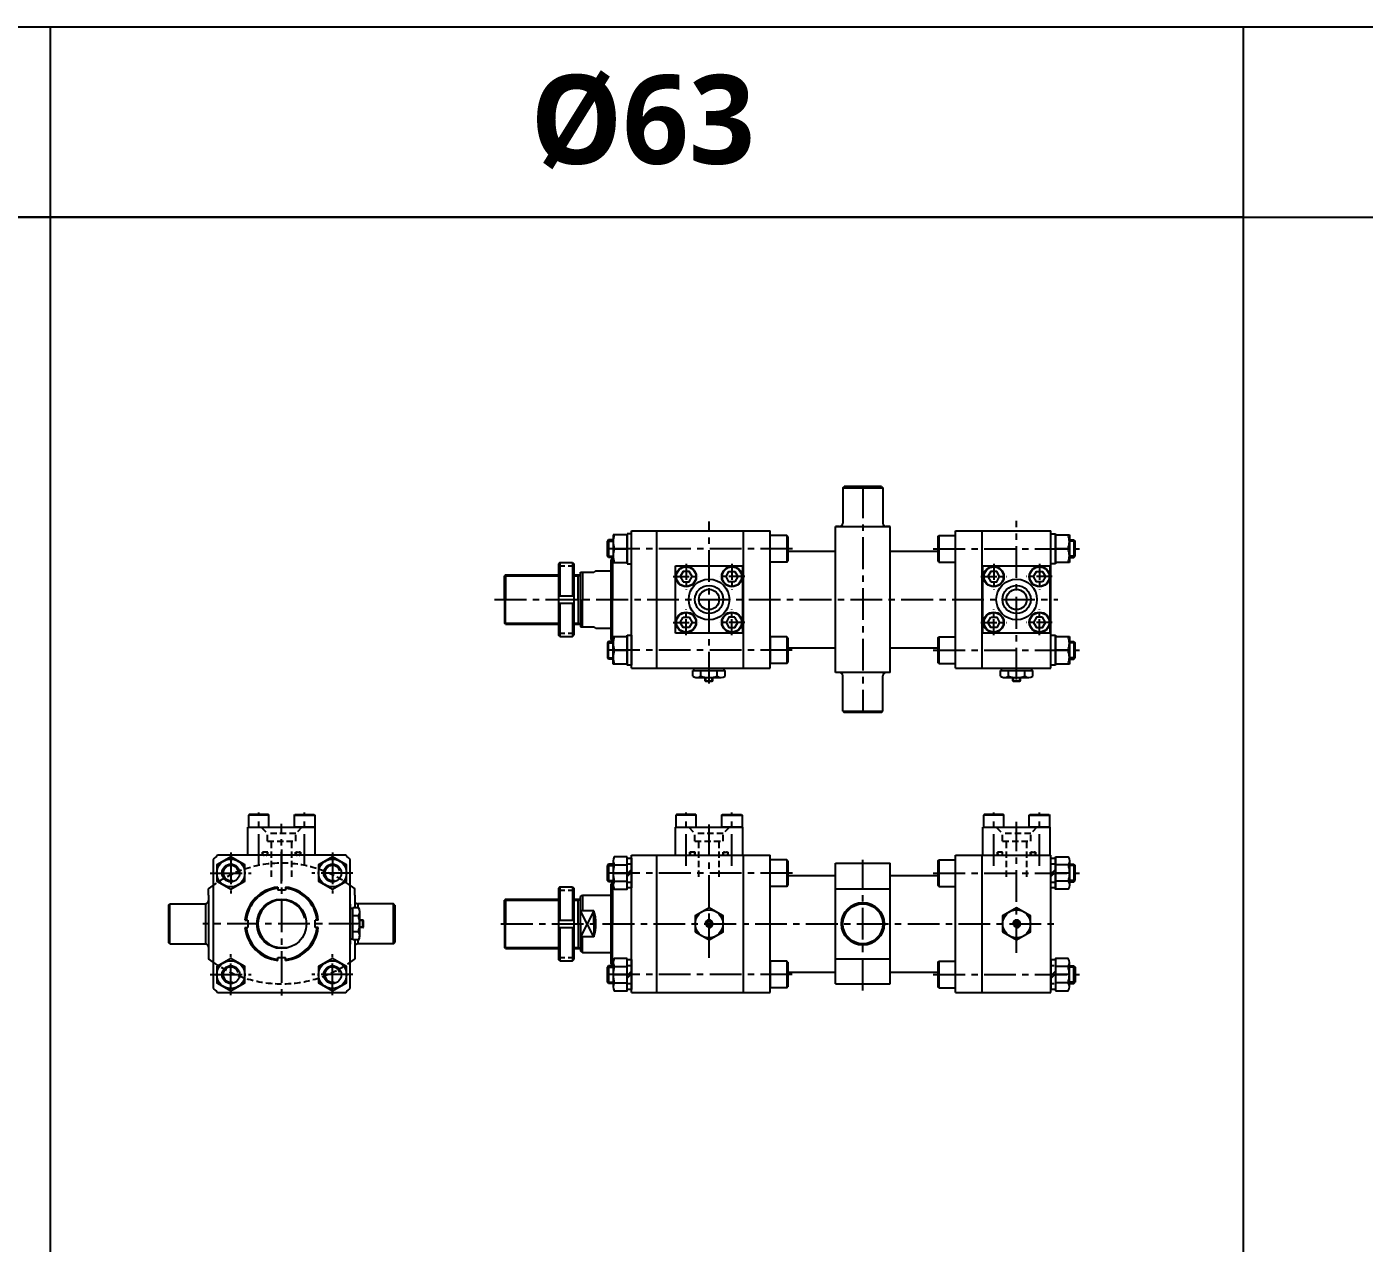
# Model space of a CAD drawing. Extents: x -819 to 9946, y 0 to 4813.
# Drawn here: x 1773 to 2826, y 3856 to 4813 of the extents above; entities that cross this region are included whole.
import ezdxf

# ---------------------------------------------------------------- set-up
doc = ezdxf.new("R2010")
doc.units = 0
doc.header["$LTSCALE"] = 10
doc.header["$MEASUREMENT"] = 0
for name, pattern in [('CENTER', [2, 1.25, -0.25, 0.25, -0.25]), ('CENTERX2', [4, 2.5, -0.5, 0.5, -0.5]), ('HIDDEN', [0.375, 0.25, -0.125]), ('HIDDENX2', [0.75, 0.5, -0.25])]:
    doc.linetypes.add(name, pattern=pattern)
doc.layers.get('0').update_dxf_attribs({"linetype": 'CONTINUOUS'})
doc.layers.get('DEFPOINTS').update_dxf_attribs({"linetype": 'CONTINUOUS'})
for name, color, linetype in [('BOM-UDEF', 3, 'CONTINUOUS'), ('CEN', 1, 'CENTERX2'), ('CENTER', 1, 'CENTER'), ('HID', 2, 'HIDDENX2'), ('HIDDEN', 2, 'HIDDEN'), ('ML', 7, 'CONTINUOUS')]:
    doc.layers.add(name, color=color, linetype=linetype)
doc.styles.add('문자', font='romans.shx')

msp = doc.modelspace()

# ---------------------------------------------------------------- linework, layer by layer
for p, q in [((0, 4813.421), (6326.829, 4813.421)), ((1792, 2898.27), (1792, 4813.421)), ((2730.565, 2898.27), (2730.565, 4813.421)), ((2730.565, 4663.42), (0, 4663.42)), ((2613, 4663.343), (971, 4663.343)), ((1792, 4663.42), (6326.829, 4663.42)), ((3434, 4663.343), (2613, 4663.343)), ((2307.618, 4298.182), (2312.618, 4298.182)), ((2313.118, 4298.682), (2312.618, 4298.182)), ((2549.618, 4298.182), (2554.618, 4298.182)), ((2555.118, 4298.682), (2554.618, 4298.182)), ((2037.765, 4110.287), (2035.265, 4110.287)), ((2037.765, 4104.287), (2035.265, 4104.287)), ((2037.765, 4104.287), (2037.765, 4110.287)), ((2037.765, 4110.287), (2038.265, 4109.787)), ((2037.765, 4104.287), (2038.265, 4104.787)), ((2038.265, 4104.787), (2038.265, 4109.787))]:
    msp.add_line(p, q)
at = {"color": 7, "linetype": 'Continuous'}
for p, q in [((2297.416, 4302.165), (2297.416, 4306.582)), ((2297.416, 4306.582), (2310.118, 4306.582)), ((2298.118, 4308.582), (2322.118, 4308.582)), ((2298.118, 4306.582), (2298.118, 4308.582)), ((2303.767, 4302.165), (2303.767, 4306.582)), ((2310.118, 4308.582), (2317.618, 4308.582)), ((2310.118, 4306.582), (2322.819, 4306.582)), ((2316.468, 4302.165), (2316.468, 4306.582)), ((2322.118, 4306.582), (2322.118, 4308.582)), ((2322.819, 4302.165), (2322.819, 4306.582)), ((2539.416, 4302.165), (2539.416, 4306.582)), ((2539.416, 4306.582), (2552.118, 4306.582)), ((2540.118, 4308.582), (2564.118, 4308.582)), ((2540.118, 4306.582), (2540.118, 4308.582)), ((2545.767, 4302.165), (2545.767, 4306.582)), ((2552.118, 4308.582), (2559.618, 4308.582)), ((2552.118, 4306.582), (2564.819, 4306.582)), ((2558.468, 4302.165), (2558.468, 4306.582)), ((2564.118, 4306.582), (2564.118, 4308.582)), ((2564.819, 4302.165), (2564.819, 4306.582)), ((2300.591, 4301.182), (2319.644, 4301.182)), ((2307.118, 4298.682), (2307.118, 4301.182)), ((2307.118, 4298.682), (2307.618, 4298.182)), ((2307.118, 4298.682), (2313.118, 4298.682)), ((2313.118, 4298.682), (2313.118, 4301.182)), ((2542.591, 4301.182), (2561.644, 4301.182)), ((2549.118, 4298.682), (2549.118, 4301.182)), ((2549.118, 4298.682), (2549.618, 4298.182)), ((2549.118, 4298.682), (2555.118, 4298.682)), ((2555.118, 4298.682), (2555.118, 4301.182)), ((2027.865, 4095.287), (2027.865, 4119.287)), ((2029.865, 4119.287), (2027.865, 4119.287)), ((2034.282, 4119.988), (2029.865, 4119.988)), ((2029.865, 4107.287), (2029.865, 4119.988)), ((2035.265, 4097.76), (2035.265, 4116.813)), ((2034.282, 4113.637), (2029.865, 4113.637)), ((2029.865, 4094.585), (2029.865, 4107.287)), ((2029.865, 4095.287), (2027.865, 4095.287)), ((2034.282, 4100.936), (2029.865, 4100.936)), ((2034.282, 4094.585), (2029.865, 4094.585))]:
    msp.add_line(p, q, dxfattribs=at)
for points in [[(2299.118, 4100.936), (2310.118, 4094.585), (2321.118, 4100.936), (2321.118, 4113.637), (2310.118, 4119.988), (2299.118, 4113.637)], [(2541.118, 4100.936), (2552.118, 4094.585), (2563.118, 4100.936), (2563.118, 4113.637), (2552.118, 4119.988), (2541.118, 4113.637)], [(2309.251, 4108.787), (2308.385, 4107.287), (2309.251, 4105.787), (2310.984, 4105.787), (2311.85, 4107.287), (2310.984, 4108.787)], [(2551.251, 4108.787), (2550.385, 4107.287), (2551.251, 4105.787), (2552.984, 4105.787), (2553.85, 4107.287), (2552.984, 4108.787)]]:
    msp.add_lwpolyline(points, close=True, dxfattribs=at)
for centre, radius in [((2310.118, 4107.287), 11), ((2552.118, 4107.287), 11), ((2310.118, 4107.287), 2.5), ((2552.118, 4107.287), 2.5)]:
    msp.add_circle(centre, radius, dxfattribs=at)
for centre, radius, start, end in [((2300.591, 4306.805), 5.623, 235.615753, 270), ((2300.591, 4306.805), 5.623, 235.615753, 304.384247), ((2310.118, 4322.2), 21.018, 252.412046, 270), ((2310.118, 4322.2), 21.018, 270, 287.587954), ((2319.644, 4306.805), 5.623, 235.615753, 304.384247), ((2542.591, 4306.805), 5.623, 235.615753, 270), ((2542.591, 4306.805), 5.623, 235.615753, 304.384247), ((2552.118, 4322.2), 21.018, 252.412046, 270), ((2552.118, 4322.2), 21.018, 270, 287.587954), ((2561.644, 4306.805), 5.623, 235.615753, 304.384247), ((2029.642, 4116.813), 5.623, 325.615753, 34.384247), ((2014.247, 4107.287), 21.018, 0, 17.587954), ((2014.247, 4107.287), 21.018, 342.412046, 0), ((2029.642, 4097.76), 5.623, 325.615753, 34.384247), ((2029.642, 4097.76), 5.623, 325.615753, 0)]:
    msp.add_arc(centre, radius, start, end, dxfattribs=at)
at = {"layer": 'BOM-UDEF', "color": 0}
for p, q in [((2412.868, 4420.082), (2409.618, 4420.082)), ((2409.618, 4420.082), (2452.618, 4420.082)), ((1916.359, 4134.787), (1919.859, 4137.468)), ((2027.865, 4137.464), (2031.359, 4134.787)), ((1916.359, 4129.787), (1916.359, 4134.787)), ((2031.359, 4129.787), (2031.359, 4134.787)), ((2409.618, 4134.787), (2452.618, 4134.787)), ((1913.859, 4123.037), (1913.859, 4091.537)), ((2033.859, 4123.037), (2033.859, 4119.988)), ((2033.859, 4094.585), (2033.859, 4091.537)), ((1916.359, 4084.787), (1916.359, 4079.787)), ((2031.359, 4084.787), (2031.359, 4079.787)), ((1919.859, 4077.192), (1916.359, 4079.787)), ((2031.359, 4079.787), (2027.88, 4077.207)), ((2409.618, 4079.787), (2452.618, 4079.787)), ((2409.618, 4060.056), (2452.618, 4060.056))]:
    msp.add_line(p, q, dxfattribs=at)
for radius in [16.75, 15.75]:
    msp.add_circle((2431.118, 4107.287), radius, dxfattribs=at)
for centre, start, end in [((2412.868, 4422.582), 270, 0), ((2412.868, 4302.582), 0, 90)]:
    msp.add_arc(centre, 2.5, start, end, dxfattribs=at)
at = {"layer": 'CEN'}
for p, q in [((2431.118, 4451.582), (2431.118, 4273.582)), ((2310.118, 4296.43), (2310.118, 4423.883)), ((2552.118, 4299.579), (2552.118, 4424.372)), ((2375.676, 4402.582), (2228.124, 4402.582)), ((2486.559, 4402.582), (2601.971, 4402.582)), ((2141.407, 4362.582), (2584.654, 4362.582)), ((2375.627, 4322.582), (2227.982, 4322.582)), ((2486.559, 4322.582), (2603.935, 4322.582)), ((1955.859, 4152.848), (1955.859, 4194.849)), ((1991.859, 4152.848), (1991.859, 4194.849)), ((2292.118, 4152.848), (2292.118, 4194.849)), ((2328.118, 4152.848), (2328.118, 4194.849)), ((2534.118, 4152.848), (2534.118, 4194.849)), ((2570.118, 4152.848), (2570.118, 4194.849)), ((1973.859, 4138.903), (1973.859, 4186.1)), ((2310.118, 4080.51), (2310.118, 4187.389)), ((2552.118, 4084.542), (2552.118, 4187.476)), ((1933.859, 4163.413), (1933.859, 4131.16)), ((1973.859, 4165.833), (1973.859, 4048.74)), ((2013.859, 4163.413), (2013.859, 4131.16)), ((2431.118, 4054.901), (2431.118, 4157.72)), ((1917.733, 4147.287), (1949.986, 4147.287)), ((2029.986, 4147.287), (1997.733, 4147.287)), ((2375.676, 4147.287), (2227.405, 4147.287)), ((2486.559, 4147.287), (2602.37, 4147.287)), ((2035.99, 4107.287), (1911.729, 4107.287)), ((2146.407, 4107.287), (2584.383, 4107.287)), ((1933.859, 4051.16), (1933.859, 4083.413)), ((2013.859, 4051.16), (2013.859, 4083.413)), ((1917.733, 4067.287), (1949.986, 4067.287)), ((2029.986, 4067.287), (1997.733, 4067.287)), ((2375.627, 4067.287), (2227.25, 4067.287)), ((2486.559, 4067.287), (2602.933, 4067.287))]:
    msp.add_line(p, q, dxfattribs=at)
at = {"layer": 'CENTER'}
for p, q in [((2234.528, 4402.582), (2245.708, 4402.582)), ((2593.708, 4402.582), (2582.528, 4402.582)), ((2292.118, 4390.673), (2292.118, 4370.491)), ((2328.118, 4390.673), (2328.118, 4370.491)), ((2534.118, 4390.673), (2534.118, 4370.491)), ((2570.118, 4390.673), (2570.118, 4370.491)), ((2282.026, 4380.582), (2302.209, 4380.582)), ((2338.209, 4380.582), (2318.026, 4380.582)), ((2524.026, 4380.582), (2544.209, 4380.582)), ((2580.209, 4380.582), (2560.026, 4380.582)), ((2292.118, 4334.491), (2292.118, 4354.673)), ((2328.118, 4334.491), (2328.118, 4354.673)), ((2534.118, 4334.491), (2534.118, 4354.673)), ((2570.118, 4334.491), (2570.118, 4354.673)), ((2282.026, 4344.582), (2302.209, 4344.582)), ((2338.209, 4344.582), (2318.026, 4344.582)), ((2524.026, 4344.582), (2544.209, 4344.582)), ((2580.209, 4344.582), (2560.026, 4344.582)), ((2234.528, 4322.582), (2245.708, 4322.582)), ((2593.708, 4322.582), (2582.528, 4322.582)), ((2234.528, 4147.287), (2245.708, 4147.287)), ((2245.528, 4147.287), (2249.208, 4147.287)), ((2579.028, 4147.287), (2582.708, 4147.287)), ((2593.708, 4147.287), (2582.528, 4147.287)), ((2234.528, 4067.287), (2245.708, 4067.287)), ((2245.528, 4067.287), (2249.208, 4067.287)), ((2579.118, 4067.287), (2582.798, 4067.287)), ((2593.708, 4067.287), (2582.528, 4067.287))]:
    msp.add_line(p, q, dxfattribs=at)
at = {"layer": 'DEFPOINTS', "color": 0, "linetype": 'ByBlock'}
for p in [(2234.618, 4139.787), (2209.118, 4085.787), (2234.118, 4074.787)]:
    msp.add_point(p, dxfattribs=at)
at = {"layer": 'HID'}
for p, q in [((2191.72, 4389.082), (2203.72, 4389.082)), ((2191.72, 4336.082), (2203.72, 4336.082)), ((1957.859, 4183.287), (1962.759, 4178.387)), ((1984.959, 4178.387), (1962.759, 4178.387)), ((1962.759, 4172.287), (1962.759, 4178.387)), ((1962.759, 4172.287), (1962.759, 4178.387)), ((1989.859, 4183.287), (1984.959, 4178.387)), ((1984.959, 4172.287), (1984.959, 4178.387)), ((2294.118, 4183.287), (2299.018, 4178.387)), ((2321.218, 4178.387), (2299.018, 4178.387)), ((2299.018, 4172.287), (2299.018, 4178.387)), ((2299.018, 4172.287), (2299.018, 4178.387)), ((2326.118, 4183.287), (2321.218, 4178.387)), ((2321.218, 4172.287), (2321.218, 4178.387)), ((2536.118, 4183.287), (2541.018, 4178.387)), ((2563.218, 4178.387), (2541.018, 4178.387)), ((2541.018, 4172.287), (2541.018, 4178.387)), ((2541.018, 4172.287), (2541.018, 4178.387)), ((2568.118, 4183.287), (2563.218, 4178.387)), ((2563.218, 4172.287), (2563.218, 4178.387)), ((1962.759, 4172.287), (1984.959, 4172.287)), ((1965.859, 4144.267), (1965.859, 4172.287)), ((1981.859, 4144.267), (1981.859, 4172.287)), ((2299.018, 4172.287), (2321.218, 4172.287)), ((2302.118, 4144.267), (2302.118, 4172.287)), ((2318.118, 4144.267), (2318.118, 4172.287)), ((2541.018, 4172.287), (2563.218, 4172.287)), ((2544.118, 4144.267), (2544.118, 4172.287)), ((2560.118, 4144.267), (2560.118, 4172.287)), ((1962.859, 4163.687), (1958.859, 4163.687)), ((1958.859, 4161.287), (1958.859, 4163.687)), ((1962.859, 4161.287), (1962.859, 4163.687)), ((1984.859, 4161.287), (1984.859, 4163.687)), ((1984.859, 4163.687), (1988.859, 4163.687)), ((1988.859, 4161.287), (1988.859, 4163.687)), ((2299.118, 4163.687), (2295.118, 4163.687)), ((2295.118, 4161.287), (2295.118, 4163.687)), ((2299.118, 4161.287), (2299.118, 4163.687)), ((2321.118, 4161.287), (2321.118, 4163.687)), ((2321.118, 4163.687), (2325.118, 4163.687)), ((2325.118, 4161.287), (2325.118, 4163.687)), ((2541.118, 4163.687), (2537.118, 4163.687)), ((2537.118, 4161.287), (2537.118, 4163.687)), ((2541.118, 4161.287), (2541.118, 4163.687)), ((2563.118, 4161.287), (2563.118, 4163.687)), ((2563.118, 4163.687), (2567.118, 4163.687)), ((2567.118, 4161.287), (2567.118, 4163.687)), ((2191.72, 4133.787), (2203.72, 4133.787)), ((2191.72, 4080.787), (2203.72, 4080.787))]:
    msp.add_line(p, q, dxfattribs=at)
for centre, radius, start, end in [((1960.091, 4162.487), 1.2, 90, 270), ((1961.617, 4162.487), 1.2, 270, 90), ((1986.101, 4162.487), 1.2, 90, 270), ((1987.628, 4162.487), 1.2, 270, 90), ((2296.349, 4162.487), 1.2, 90, 270), ((2297.876, 4162.487), 1.2, 270, 90), ((2322.36, 4162.487), 1.2, 90, 270), ((2323.886, 4162.487), 1.2, 270, 90), ((2538.349, 4162.487), 1.2, 90, 270), ((2539.876, 4162.487), 1.2, 270, 90), ((2564.36, 4162.487), 1.2, 90, 270), ((2565.886, 4162.487), 1.2, 270, 90), ((1973.859, 4063.36), 91.695, 53.916622, 126.079465), ((1973.859, 4153.705), 93.65, 234.78697, 305.228221)]:
    msp.add_arc(centre, radius, start, end, dxfattribs=at)
at = {"layer": 'HIDDEN'}
for p, q in [((2245.618, 4154.387), (2249.118, 4154.387)), ((2579.118, 4154.387), (2582.618, 4154.387)), ((2245.618, 4140.187), (2249.118, 4140.187)), ((2579.118, 4140.187), (2582.618, 4140.187)), ((2245.618, 4074.387), (2249.118, 4074.387)), ((2579.208, 4074.387), (2582.708, 4074.387)), ((2245.618, 4060.187), (2249.118, 4060.187)), ((2579.208, 4060.187), (2582.708, 4060.187))]:
    msp.add_line(p, q, dxfattribs=at)
at = {"layer": 'ML'}
for p, q in [((2415.368, 4450.582), (2416.368, 4451.582)), ((2445.868, 4451.582), (2416.368, 4451.582)), ((2445.868, 4451.582), (2446.868, 4450.582)), ((2415.368, 4450.582), (2415.368, 4422.582)), ((2415.368, 4450.582), (2446.868, 4450.582)), ((2446.868, 4450.582), (2446.868, 4422.582)), ((2409.618, 4305.082), (2409.618, 4420.082)), ((2452.618, 4420.082), (2449.368, 4420.082)), ((2452.618, 4305.082), (2452.618, 4420.082)), ((2231.118, 4409.582), (2230.118, 4408.582)), ((2231.118, 4409.582), (2231.118, 4395.582)), ((2234.618, 4409.582), (2231.118, 4409.582)), ((2234.618, 4413.582), (2234.618, 4391.582)), ((2245.618, 4413.582), (2234.618, 4413.582)), ((2245.618, 4414.382), (2245.618, 4390.782)), ((2249.118, 4414.382), (2245.618, 4414.382)), ((2245.618, 4391.582), (2245.618, 4413.582)), ((2249.118, 4416.582), (2358.118, 4416.582)), ((2249.118, 4308.582), (2249.118, 4416.582)), ((2249.118, 4308.582), (2249.118, 4416.582)), ((2249.118, 4390.782), (2249.118, 4414.382)), ((2269.118, 4308.582), (2269.118, 4416.582)), ((2337.118, 4308.582), (2337.118, 4416.582)), ((2358.118, 4308.582), (2358.118, 4416.582)), ((2371.318, 4413.082), (2358.118, 4413.082)), ((2371.318, 4413.082), (2371.318, 4392.082)), ((2372.118, 4412.282), (2371.318, 4413.082)), ((2372.118, 4412.282), (2372.118, 4392.882)), ((2490.118, 4412.282), (2490.918, 4413.082)), ((2490.118, 4412.282), (2490.118, 4392.882)), ((2490.918, 4413.082), (2504.118, 4413.082)), ((2490.918, 4413.082), (2490.918, 4392.082)), ((2504.118, 4416.582), (2579.118, 4416.582)), ((2504.118, 4308.582), (2504.118, 4416.582)), ((2525.118, 4308.582), (2525.118, 4416.582)), ((2579.118, 4308.582), (2579.118, 4416.582)), ((2579.118, 4414.382), (2582.618, 4414.382)), ((2579.118, 4390.782), (2579.118, 4414.382)), ((2582.618, 4414.382), (2582.618, 4390.782)), ((2582.618, 4413.582), (2593.618, 4413.582)), ((2582.618, 4391.582), (2582.618, 4413.582)), ((2593.618, 4413.582), (2593.618, 4391.582)), ((2593.618, 4409.582), (2597.118, 4409.582)), ((2597.118, 4409.582), (2597.118, 4395.582)), ((2597.118, 4409.582), (2598.118, 4408.582)), ((2230.118, 4396.582), (2230.118, 4408.582)), ((2245.618, 4402.582), (2235.6, 4402.582)), ((2372.118, 4400.582), (2409.618, 4400.582)), ((2452.618, 4400.582), (2490.118, 4400.582)), ((2582.618, 4402.582), (2592.635, 4402.582)), ((2598.118, 4396.582), (2598.118, 4408.582)), ((2192.72, 4391.582), (2191.72, 4390.582)), ((2191.72, 4390.582), (2191.72, 4334.582)), ((2192.72, 4391.582), (2192.72, 4365.582)), ((2192.72, 4391.582), (2202.72, 4391.582)), ((2202.72, 4391.582), (2202.72, 4365.582)), ((2202.72, 4391.582), (2203.72, 4390.582)), ((2203.72, 4390.582), (2203.72, 4334.582)), ((2231.118, 4395.582), (2230.118, 4396.582)), ((2234.618, 4395.582), (2231.118, 4395.582)), ((2234.118, 4395.082), (2233.118, 4394.082)), ((2233.118, 4331.082), (2233.118, 4394.082)), ((2234.118, 4395.082), (2234.618, 4395.082)), ((2234.118, 4395.082), (2234.118, 4362.582)), ((2234.618, 4391.582), (2245.618, 4391.582)), ((2245.618, 4390.782), (2249.118, 4390.782)), ((2283.618, 4336.082), (2283.618, 4389.082)), ((2283.618, 4389.082), (2336.618, 4389.082)), ((2336.618, 4389.082), (2336.618, 4336.082)), ((2336.618, 4336.082), (2336.618, 4389.082)), ((2371.318, 4392.082), (2358.118, 4392.082)), ((2371.318, 4392.082), (2372.118, 4392.882)), ((2490.918, 4392.082), (2490.118, 4392.882)), ((2490.918, 4392.082), (2504.118, 4392.082)), ((2525.618, 4336.082), (2525.618, 4389.082)), ((2525.618, 4389.082), (2578.618, 4389.082)), ((2578.618, 4389.082), (2578.618, 4336.082)), ((2578.618, 4336.082), (2578.618, 4389.082)), ((2582.618, 4390.782), (2579.118, 4390.782)), ((2593.618, 4391.582), (2582.618, 4391.582)), ((2593.618, 4395.582), (2597.118, 4395.582)), ((2597.118, 4395.582), (2598.118, 4396.582)), ((2150.099, 4382.082), (2149.118, 4381.332)), ((2149.118, 4362.582), (2149.118, 4381.332)), ((2150.099, 4382.082), (2191.72, 4382.082)), ((2150.099, 4382.082), (2150.099, 4362.582)), ((2203.72, 4382.082), (2209.118, 4382.082)), ((2207.118, 4362.582), (2207.118, 4382.082)), ((2209.118, 4362.582), (2209.118, 4384.082)), ((2209.118, 4384.082), (2219.593, 4384.082)), ((2210.618, 4384.082), (2210.618, 4362.582)), ((2221.118, 4385.082), (2219.593, 4384.082)), ((2221.118, 4385.082), (2233.118, 4385.082)), ((2149.118, 4362.582), (2149.118, 4343.832)), ((2150.099, 4343.082), (2150.099, 4362.582)), ((2191.72, 4365.582), (2203.72, 4365.582)), ((2191.72, 4359.582), (2203.72, 4359.582)), ((2192.72, 4359.582), (2192.72, 4333.582)), ((2202.72, 4359.582), (2202.72, 4333.582)), ((2207.118, 4362.582), (2207.118, 4343.082)), ((2209.118, 4362.582), (2209.118, 4341.082)), ((2210.618, 4341.082), (2210.618, 4362.582)), ((2234.118, 4330.082), (2234.118, 4362.582)), ((2150.099, 4343.082), (2149.118, 4343.832)), ((2150.099, 4343.082), (2191.72, 4343.082)), ((2203.72, 4343.082), (2209.118, 4343.082)), ((2209.118, 4341.082), (2219.593, 4341.082)), ((2221.118, 4340.082), (2219.593, 4341.082)), ((2221.118, 4340.082), (2233.118, 4340.082)), ((2336.618, 4336.082), (2283.618, 4336.082)), ((2578.618, 4336.082), (2525.618, 4336.082)), ((2192.72, 4333.582), (2191.72, 4334.582)), ((2192.72, 4333.582), (2202.72, 4333.582)), ((2202.72, 4333.582), (2203.72, 4334.582)), ((2231.118, 4329.582), (2230.118, 4328.582)), ((2230.118, 4328.582), (2230.118, 4316.582)), ((2231.118, 4315.582), (2231.118, 4329.582)), ((2234.618, 4329.582), (2231.118, 4329.582)), ((2234.118, 4330.082), (2233.118, 4331.082)), ((2234.118, 4330.082), (2234.618, 4330.082)), ((2234.618, 4333.582), (2245.618, 4333.582)), ((2234.618, 4311.582), (2234.618, 4333.582)), ((2245.618, 4310.782), (2245.618, 4334.382)), ((2245.618, 4334.382), (2249.118, 4334.382)), ((2245.618, 4333.582), (2245.618, 4311.582)), ((2249.118, 4334.382), (2249.118, 4310.782)), ((2358.118, 4333.082), (2358.118, 4312.082)), ((2371.318, 4333.082), (2358.118, 4333.082)), ((2371.318, 4333.082), (2371.318, 4312.082)), ((2372.118, 4332.282), (2371.318, 4333.082)), ((2372.118, 4332.282), (2372.118, 4312.882)), ((2490.118, 4332.282), (2490.918, 4333.082)), ((2490.118, 4332.282), (2490.118, 4312.882)), ((2490.918, 4333.082), (2504.118, 4333.082)), ((2490.918, 4333.082), (2490.918, 4312.082)), ((2579.118, 4310.782), (2579.118, 4334.382)), ((2579.118, 4334.382), (2582.618, 4334.382)), ((2582.618, 4334.382), (2582.618, 4310.782)), ((2582.618, 4311.582), (2582.618, 4333.582)), ((2582.618, 4333.582), (2593.618, 4333.582)), ((2593.618, 4333.582), (2593.618, 4311.582)), ((2593.618, 4329.582), (2597.118, 4329.582)), ((2597.118, 4329.582), (2597.118, 4315.582)), ((2597.118, 4329.582), (2598.118, 4328.582)), ((2598.118, 4316.582), (2598.118, 4328.582)), ((2231.118, 4315.582), (2230.118, 4316.582)), ((2234.618, 4315.582), (2231.118, 4315.582)), ((2245.618, 4322.582), (2235.6, 4322.582)), ((2372.118, 4324.582), (2409.618, 4324.582)), ((2452.618, 4324.582), (2490.118, 4324.582)), ((2582.618, 4322.582), (2592.635, 4322.582)), ((2593.618, 4315.582), (2597.118, 4315.582)), ((2597.118, 4315.582), (2598.118, 4316.582)), ((2245.618, 4311.582), (2234.618, 4311.582)), ((2249.118, 4310.782), (2245.618, 4310.782)), ((2249.118, 4308.582), (2358.118, 4308.582)), ((2371.318, 4312.082), (2358.118, 4312.082)), ((2371.318, 4312.082), (2372.118, 4312.882)), ((2452.618, 4305.082), (2409.618, 4305.082)), ((2490.918, 4312.082), (2490.118, 4312.882)), ((2490.918, 4312.082), (2504.118, 4312.082)), ((2504.118, 4308.582), (2579.118, 4308.582)), ((2582.618, 4310.782), (2579.118, 4310.782)), ((2593.618, 4311.582), (2582.618, 4311.582)), ((2415.368, 4274.582), (2415.368, 4302.582)), ((2446.868, 4274.582), (2446.868, 4302.582)), ((2415.368, 4274.582), (2416.368, 4273.582)), ((2415.368, 4274.582), (2446.868, 4274.582)), ((2445.868, 4273.582), (2416.368, 4273.582)), ((2445.868, 4273.582), (2446.868, 4274.582)), ((1948.206, 4193.287), (1947.859, 4192.687)), ((1963.859, 4192.687), (1947.859, 4192.687)), ((1947.859, 4192.687), (1947.859, 4183.287)), ((1963.513, 4193.287), (1948.206, 4193.287)), ((1963.859, 4192.687), (1963.513, 4193.287)), ((1963.859, 4183.287), (1963.859, 4192.687)), ((1983.859, 4192.687), (1984.206, 4193.287)), ((1983.859, 4192.687), (1999.859, 4192.687)), ((1983.859, 4183.287), (1983.859, 4192.687)), ((1984.206, 4193.287), (1999.513, 4193.287)), ((1999.513, 4193.287), (1999.859, 4192.687)), ((1999.859, 4192.687), (1999.859, 4183.287)), ((2284.464, 4193.287), (2284.118, 4192.687)), ((2300.118, 4192.687), (2284.118, 4192.687)), ((2284.118, 4192.687), (2284.118, 4183.287)), ((2299.771, 4193.287), (2284.464, 4193.287)), ((2300.118, 4192.687), (2299.771, 4193.287)), ((2300.118, 4183.287), (2300.118, 4192.687)), ((2320.118, 4192.687), (2320.464, 4193.287)), ((2320.118, 4192.687), (2336.118, 4192.687)), ((2320.118, 4183.287), (2320.118, 4192.687)), ((2320.464, 4193.287), (2335.771, 4193.287)), ((2335.771, 4193.287), (2336.118, 4192.687)), ((2336.118, 4192.687), (2336.118, 4183.287)), ((2526.464, 4193.287), (2526.118, 4192.687)), ((2542.118, 4192.687), (2526.118, 4192.687)), ((2526.118, 4192.687), (2526.118, 4183.287)), ((2541.771, 4193.287), (2526.464, 4193.287)), ((2542.118, 4192.687), (2541.771, 4193.287)), ((2542.118, 4183.287), (2542.118, 4192.687)), ((2562.118, 4192.687), (2562.464, 4193.287)), ((2562.118, 4192.687), (2578.118, 4192.687)), ((2562.118, 4183.287), (2562.118, 4192.687)), ((2562.464, 4193.287), (2577.771, 4193.287)), ((2577.771, 4193.287), (2578.118, 4192.687)), ((2578.118, 4192.687), (2578.118, 4183.287)), ((1947.359, 4183.287), (2000.359, 4183.287)), ((1947.359, 4161.287), (1947.359, 4183.287)), ((1999.859, 4183.287), (1983.859, 4183.287)), ((2000.359, 4161.287), (2000.359, 4183.287)), ((2283.618, 4183.287), (2336.618, 4183.287)), ((2283.618, 4161.287), (2283.618, 4183.287)), ((2336.118, 4183.287), (2320.118, 4183.287)), ((2336.618, 4161.287), (2336.618, 4183.287)), ((2525.618, 4183.287), (2578.618, 4183.287)), ((2525.618, 4161.287), (2525.618, 4183.287)), ((2578.118, 4183.287), (2562.118, 4183.287)), ((2578.618, 4161.287), (2578.618, 4183.287)), ((1919.859, 4157.689), (1919.859, 4056.884)), ((2024.262, 4161.287), (1923.457, 4161.287)), ((2027.859, 4056.884), (2027.859, 4157.689)), ((2234.618, 4156.813), (2234.618, 4137.76)), ((2249.118, 4053.287), (2249.118, 4161.287)), ((2249.118, 4161.287), (2358.118, 4161.287)), ((2249.118, 4053.287), (2249.118, 4161.287)), ((2269.118, 4053.287), (2269.118, 4161.287)), ((2337.118, 4053.287), (2337.118, 4161.287)), ((2358.118, 4053.287), (2358.118, 4161.287)), ((2371.318, 4157.787), (2358.118, 4157.787)), ((2371.318, 4157.787), (2371.318, 4136.787)), ((2372.118, 4156.987), (2371.318, 4157.787)), ((2372.118, 4156.987), (2372.118, 4137.587)), ((2490.118, 4156.987), (2490.918, 4157.787)), ((2490.118, 4156.987), (2490.118, 4137.587)), ((2490.918, 4157.787), (2504.118, 4157.787)), ((2490.918, 4157.787), (2490.918, 4136.787)), ((2504.118, 4161.287), (2579.118, 4161.287)), ((2504.118, 4053.287), (2504.118, 4161.287)), ((2525.118, 4053.287), (2525.118, 4161.287)), ((2579.118, 4053.287), (2579.118, 4161.287)), ((2593.618, 4156.813), (2593.618, 4137.76)), ((2231.118, 4154.287), (2230.118, 4153.287)), ((2230.118, 4141.287), (2230.118, 4153.287)), ((2231.118, 4154.287), (2231.118, 4140.287)), ((2234.618, 4154.287), (2231.118, 4154.287)), ((2235.6, 4153.637), (2245.618, 4153.637)), ((2245.618, 4146.527), (2249.118, 4150.027)), ((2245.618, 4144.547), (2249.118, 4148.047)), ((2409.618, 4060.056), (2409.618, 4155.055)), ((2409.618, 4155.055), (2452.618, 4155.055)), ((2452.618, 4060.056), (2452.618, 4155.055)), ((2579.118, 4146.527), (2582.618, 4150.027)), ((2579.118, 4144.547), (2582.618, 4148.047)), ((2592.635, 4153.637), (2582.618, 4153.637)), ((2593.618, 4154.287), (2597.118, 4154.287)), ((2597.118, 4154.287), (2598.118, 4153.287)), ((2597.118, 4154.287), (2597.118, 4140.287)), ((2598.118, 4141.287), (2598.118, 4153.287)), ((1970.859, 4136.131), (1970.859, 4133.787)), ((1976.859, 4136.131), (1976.859, 4133.787)), ((2192.72, 4136.287), (2191.72, 4135.287)), ((2192.72, 4136.287), (2202.72, 4136.287)), ((2192.72, 4136.287), (2192.72, 4110.287)), ((2202.72, 4136.287), (2203.72, 4135.287)), ((2202.72, 4136.287), (2202.72, 4110.287)), ((2231.118, 4140.287), (2230.118, 4141.287)), ((2234.618, 4140.287), (2231.118, 4140.287)), ((2234.118, 4139.787), (2233.118, 4138.787)), ((2233.118, 4075.787), (2233.118, 4138.787)), ((2234.118, 4139.787), (2234.618, 4139.787)), ((2234.118, 4139.787), (2234.118, 4107.287)), ((2235.6, 4140.936), (2245.618, 4140.936)), ((2371.318, 4136.787), (2358.118, 4136.787)), ((2371.318, 4136.787), (2372.118, 4137.587)), ((2372.118, 4145.287), (2409.618, 4145.287)), ((2452.618, 4145.287), (2490.118, 4145.287)), ((2490.918, 4136.787), (2490.118, 4137.587)), ((2490.918, 4136.787), (2504.118, 4136.787)), ((2592.635, 4140.936), (2582.618, 4140.936)), ((2593.618, 4140.287), (2597.118, 4140.287)), ((2597.118, 4140.287), (2598.118, 4141.287)), ((1916.359, 4129.787), (1916.359, 4084.787)), ((1976.859, 4133.787), (1970.859, 4133.787)), ((2031.359, 4129.787), (2031.359, 4119.988)), ((2150.099, 4126.787), (2149.118, 4126.037)), ((2149.118, 4107.287), (2149.118, 4126.037)), ((2150.099, 4126.787), (2191.72, 4126.787)), ((2150.099, 4126.787), (2150.099, 4107.287)), ((2191.72, 4135.287), (2191.72, 4079.287)), ((2203.72, 4135.287), (2203.72, 4079.287)), ((2203.72, 4126.787), (2209.118, 4126.787)), ((2207.118, 4107.287), (2207.118, 4126.787)), ((2209.118, 4128.787), (2210.618, 4129.787)), ((2209.118, 4107.287), (2209.118, 4128.787)), ((2210.618, 4129.787), (2233.118, 4129.787)), ((2210.618, 4129.787), (2210.618, 4117.403)), ((1884.859, 4122.037), (1885.859, 4123.037)), ((1884.859, 4122.037), (1884.859, 4092.537)), ((1885.859, 4091.537), (1885.859, 4123.037)), ((1885.859, 4123.037), (1913.859, 4123.037)), ((2027.857, 4122.787), (2027.873, 4091.406)), ((2061.859, 4123.037), (2033.859, 4123.037)), ((2062.859, 4122.037), (2061.859, 4123.037)), ((2061.859, 4091.537), (2061.859, 4123.037)), ((2062.859, 4122.037), (2062.859, 4092.537)), ((2219.593, 4117.403), (2209.118, 4117.403)), ((2219.593, 4107.287), (2219.593, 4117.403)), ((1945.015, 4110.287), (1947.359, 4110.287)), ((1945.015, 4104.287), (1947.359, 4104.287)), ((1947.359, 4110.287), (1947.359, 4104.287)), ((2002.704, 4110.287), (2000.359, 4110.287)), ((2000.359, 4104.287), (2000.359, 4110.287)), ((2002.704, 4104.287), (2000.359, 4104.287)), ((2149.118, 4107.287), (2149.118, 4088.537)), ((2150.099, 4087.787), (2150.099, 4107.287)), ((2191.72, 4110.287), (2203.72, 4110.287)), ((2191.72, 4104.287), (2203.72, 4104.287)), ((2192.72, 4104.287), (2192.72, 4078.287)), ((2202.72, 4104.287), (2202.72, 4078.287)), ((2207.118, 4107.287), (2207.118, 4087.787)), ((2209.118, 4107.287), (2209.118, 4085.787)), ((2219.593, 4107.287), (2219.593, 4097.17)), ((2234.118, 4074.787), (2234.118, 4107.287)), ((2031.359, 4094.585), (2031.359, 4084.787)), ((2219.593, 4097.17), (2209.118, 4097.17)), ((2210.618, 4084.787), (2210.618, 4097.17)), ((1885.859, 4091.537), (1884.859, 4092.537)), ((1885.859, 4091.537), (1913.859, 4091.537)), ((2061.859, 4091.537), (2033.859, 4091.537)), ((2061.859, 4091.537), (2062.859, 4092.537)), ((2150.099, 4087.787), (2149.118, 4088.537)), ((2150.099, 4087.787), (2191.72, 4087.787)), ((2203.72, 4087.787), (2209.118, 4087.787)), ((2209.118, 4085.787), (2210.618, 4084.787)), ((2210.618, 4084.787), (2233.118, 4084.787)), ((1970.859, 4078.442), (1970.859, 4080.787)), ((1970.859, 4080.787), (1976.859, 4080.787)), ((1976.859, 4078.442), (1976.859, 4080.787)), ((1976.859, 4079.448), (1976.859, 4078.442)), ((2192.72, 4078.287), (2191.72, 4079.287)), ((2192.72, 4078.287), (2202.72, 4078.287)), ((2202.72, 4078.287), (2203.72, 4079.287)), ((2231.118, 4074.287), (2230.118, 4073.287)), ((2230.118, 4061.287), (2230.118, 4073.287)), ((2231.118, 4074.287), (2231.118, 4060.287)), ((2234.618, 4074.287), (2231.118, 4074.287)), ((2234.118, 4074.787), (2233.118, 4075.787)), ((2234.118, 4074.787), (2234.618, 4074.787)), ((2234.618, 4076.813), (2234.618, 4057.76)), ((2235.6, 4073.637), (2245.618, 4073.637)), ((2371.318, 4077.787), (2358.118, 4077.787)), ((2358.118, 4077.787), (2358.118, 4056.787)), ((2371.318, 4077.787), (2371.318, 4056.787)), ((2372.118, 4076.987), (2371.318, 4077.787)), ((2372.118, 4076.987), (2372.118, 4057.587)), ((2490.118, 4076.987), (2490.918, 4077.787)), ((2490.118, 4076.987), (2490.118, 4057.587)), ((2490.918, 4077.787), (2504.118, 4077.787)), ((2490.918, 4077.787), (2490.918, 4056.787)), ((2592.635, 4073.637), (2582.618, 4073.637)), ((2593.618, 4057.76), (2593.618, 4076.813)), ((2593.618, 4074.287), (2597.118, 4074.287)), ((2597.118, 4060.287), (2597.118, 4074.287)), ((2597.118, 4074.287), (2598.118, 4073.287)), ((2598.118, 4073.287), (2598.118, 4061.287)), ((2245.618, 4066.527), (2249.118, 4070.027)), ((2245.618, 4064.547), (2249.118, 4068.047)), ((2372.118, 4069.287), (2409.618, 4069.287)), ((2452.618, 4069.287), (2490.118, 4069.287)), ((2579.208, 4066.527), (2582.708, 4070.027)), ((2579.208, 4064.547), (2582.708, 4068.047)), ((1923.457, 4053.287), (2024.262, 4053.287)), ((2231.118, 4060.287), (2230.118, 4061.287)), ((2234.618, 4060.287), (2231.118, 4060.287)), ((2235.6, 4060.936), (2245.618, 4060.936)), ((2249.118, 4053.287), (2358.118, 4053.287)), ((2371.318, 4056.787), (2358.118, 4056.787)), ((2371.318, 4056.787), (2372.118, 4057.587)), ((2490.918, 4056.787), (2490.118, 4057.587)), ((2490.918, 4056.787), (2504.118, 4056.787)), ((2504.118, 4053.287), (2579.118, 4053.287)), ((2592.635, 4060.936), (2582.618, 4060.936)), ((2593.618, 4060.287), (2597.118, 4060.287)), ((2597.118, 4060.287), (2598.118, 4061.287))]:
    msp.add_line(p, q, dxfattribs=at)
at = {"layer": 'ML', "color": 2}
for p, q in [((2230.118, 4408.582), (2234.618, 4408.582)), ((2598.118, 4408.582), (2593.618, 4408.582)), ((2230.118, 4396.582), (2234.618, 4396.582)), ((2598.118, 4396.582), (2593.618, 4396.582)), ((2149.118, 4381.332), (2191.72, 4381.332)), ((2203.72, 4381.332), (2207.118, 4381.332)), ((2207.118, 4381.332), (2208.4, 4382.082)), ((2149.118, 4343.832), (2191.72, 4343.832)), ((2203.72, 4343.832), (2207.118, 4343.832)), ((2207.118, 4343.832), (2208.4, 4343.082)), ((2230.118, 4328.582), (2234.618, 4328.582)), ((2598.118, 4328.582), (2593.618, 4328.582)), ((2230.118, 4316.582), (2234.618, 4316.582)), ((2598.118, 4316.582), (2593.618, 4316.582)), ((2307.618, 4298.182), (2307.618, 4301.182)), ((2312.618, 4298.182), (2312.618, 4301.182)), ((2549.618, 4298.182), (2549.618, 4301.182)), ((2554.618, 4298.182), (2554.618, 4301.182)), ((2230.118, 4153.287), (2234.618, 4153.287)), ((2598.118, 4153.287), (2593.618, 4153.287)), ((2230.118, 4141.287), (2234.618, 4141.287)), ((2598.118, 4141.287), (2593.618, 4141.287)), ((2149.118, 4126.037), (2191.72, 4126.037)), ((2203.72, 4126.037), (2207.118, 4126.037)), ((2207.118, 4126.037), (2208.4, 4126.787)), ((2214.355, 4107.287), (2209.118, 4117.403)), ((2219.593, 4117.403), (2214.355, 4107.287)), ((2038.265, 4109.787), (2035.265, 4109.787)), ((2038.265, 4104.787), (2035.265, 4104.787)), ((2214.355, 4107.287), (2209.118, 4097.17)), ((2219.593, 4097.17), (2214.355, 4107.287)), ((2149.118, 4088.537), (2191.72, 4088.537)), ((2203.72, 4088.537), (2207.118, 4088.537)), ((2207.118, 4088.537), (2208.4, 4087.787)), ((2230.118, 4073.287), (2234.618, 4073.287)), ((2598.118, 4073.287), (2593.618, 4073.287)), ((2230.118, 4061.287), (2234.618, 4061.287)), ((2598.118, 4061.287), (2593.618, 4061.287))]:
    msp.add_line(p, q, dxfattribs=at)
at = {"layer": 'ML'}
for points in [[(2289.808, 4376.582), (2294.427, 4376.582), (2296.736, 4380.582), (2294.427, 4384.582), (2289.808, 4384.582), (2287.499, 4380.582), (2289.808, 4376.582)], [(2330.427, 4376.582), (2325.808, 4376.582), (2323.499, 4380.582), (2325.808, 4384.582), (2330.427, 4384.582), (2332.736, 4380.582), (2330.427, 4376.582)], [(2531.808, 4376.582), (2536.427, 4376.582), (2538.736, 4380.582), (2536.427, 4384.582), (2531.808, 4384.582), (2529.499, 4380.582), (2531.808, 4376.582)], [(2572.427, 4376.582), (2567.808, 4376.582), (2565.499, 4380.582), (2567.808, 4384.582), (2572.427, 4384.582), (2574.736, 4380.582), (2572.427, 4376.582)], [(2289.808, 4348.582), (2294.427, 4348.582), (2296.736, 4344.582), (2294.427, 4340.582), (2289.808, 4340.582), (2287.499, 4344.582), (2289.808, 4348.582)], [(2330.427, 4348.582), (2325.808, 4348.582), (2323.499, 4344.582), (2325.808, 4340.582), (2330.427, 4340.582), (2332.736, 4344.582), (2330.427, 4348.582)], [(2531.808, 4348.582), (2536.427, 4348.582), (2538.736, 4344.582), (2536.427, 4340.582), (2531.808, 4340.582), (2529.499, 4344.582), (2531.808, 4348.582)], [(2572.427, 4348.582), (2567.808, 4348.582), (2565.499, 4344.582), (2567.808, 4340.582), (2572.427, 4340.582), (2574.736, 4344.582), (2572.427, 4348.582)], [(2245.618, 4159.087), (2249.118, 4159.087), (2249.118, 4135.487), (2245.618, 4135.487), (2245.618, 4159.087)], [(2579.118, 4159.087), (2582.618, 4159.087), (2582.618, 4135.487), (2579.118, 4135.487), (2579.118, 4159.087)], [(2245.618, 4079.087), (2249.118, 4079.087), (2249.118, 4055.487), (2245.618, 4055.487), (2245.618, 4079.087)], [(2579.208, 4079.087), (2582.708, 4079.087), (2582.708, 4055.487), (2579.208, 4055.487), (2579.208, 4079.087)]]:
    msp.add_lwpolyline(points, dxfattribs=at)
for points in [[(1933.859, 4159.988), (1922.859, 4153.637), (1922.859, 4140.936), (1933.859, 4134.585), (1944.859, 4140.936), (1944.859, 4153.637)], [(2013.859, 4159.988), (2002.859, 4153.637), (2002.859, 4140.936), (2013.859, 4134.585), (2024.859, 4140.936), (2024.859, 4153.637)], [(1933.859, 4079.988), (1922.859, 4073.637), (1922.859, 4060.936), (1933.859, 4054.585), (1944.859, 4060.936), (1944.859, 4073.637)], [(2013.859, 4079.988), (2002.859, 4073.637), (2002.859, 4060.936), (2013.859, 4054.585), (2024.859, 4060.936), (2024.859, 4073.637)]]:
    msp.add_lwpolyline(points, close=True, dxfattribs=at)
for points in [[(2245.618, 4159.988), (2235.6, 4159.988, 0.30940108), (2235.6, 4153.637, 0.15470054), (2235.6, 4140.936, 0.30940108), (2235.6, 4134.585), (2245.618, 4134.585), (2245.618, 4159.988)], [(2582.618, 4159.988), (2592.635, 4159.988, -0.30940108), (2592.635, 4153.637, -0.15470054), (2592.635, 4140.936, -0.30940108), (2592.635, 4134.585), (2582.618, 4134.585), (2582.618, 4159.988)], [(2245.618, 4079.988), (2235.6, 4079.988, 0.30940108), (2235.6, 4073.637, 0.15470054), (2235.6, 4060.936, 0.30940108), (2235.6, 4054.585), (2245.618, 4054.585), (2245.618, 4079.988)], [(2582.618, 4054.585), (2592.635, 4054.585, 0.30940108), (2592.635, 4060.936, 0.15470054), (2592.635, 4073.637, 0.30940108), (2592.635, 4079.988), (2582.618, 4079.988), (2582.618, 4054.585)]]:
    msp.add_lwpolyline(points, format="xyb", dxfattribs=at)
for centre, radius in [((2292.118, 4380.582), 8), ((2292.118, 4380.582), 7.654), ((2328.118, 4380.582), 8), ((2328.118, 4380.582), 7.654), ((2534.118, 4380.582), 8), ((2534.118, 4380.582), 7.654), ((2570.118, 4380.582), 8), ((2570.118, 4380.582), 7.654), ((2310.118, 4362.582), 16), ((2552.118, 4362.582), 16), ((2310.118, 4362.582), 11.1), ((2310.118, 4362.582), 8), ((2552.118, 4362.582), 11.1), ((2552.118, 4362.582), 8), ((2292.118, 4344.582), 8), ((2292.118, 4344.582), 7.654), ((2328.118, 4344.582), 8), ((2328.118, 4344.582), 7.654), ((2534.118, 4344.582), 8), ((2534.118, 4344.582), 7.654), ((2570.118, 4344.582), 8), ((2570.118, 4344.582), 7.654), ((1933.859, 4147.287), 11), ((2013.859, 4147.287), 11), ((1933.859, 4147.287), 7), ((2013.859, 4147.287), 7), ((1973.859, 4107.287), 19.5), ((1933.859, 4067.287), 11), ((1933.859, 4067.287), 7), ((2013.859, 4067.287), 11), ((2013.859, 4067.287), 7)]:
    msp.add_circle(centre, radius, dxfattribs=at)
for centre, radius, start, end in [((2449.368, 4422.582), 2.5, 180, 270), ((2250.503, 4408.082), 15.886, 159.743842, 200.256158), ((2577.732, 4408.082), 15.886, 339.743842, 20.256158), ((2250.503, 4397.082), 15.886, 159.743842, 200.256158), ((2577.732, 4397.082), 15.886, 339.743842, 20.256158), ((2250.503, 4328.082), 15.886, 159.743842, 200.256158), ((2577.732, 4328.082), 15.886, 339.743842, 20.256158), ((2250.503, 4317.082), 15.886, 159.743842, 200.256158), ((2577.732, 4317.082), 15.886, 339.743842, 20.256158), ((2449.368, 4302.582), 2.5, 90, 180), ((1973.859, 4107.287), 73.868, 133.026485, 136.973515), ((1973.859, 4107.287), 73.868, 43.026485, 46.973515), ((1973.859, 4107.287), 29, 95.937772, 174.062228), ((1973.859, 4107.287), 29, 5.937772, 84.062228), ((1913.859, 4125.537), 2.5, 270, 0), ((1973.859, 4107.287), 28, 96.15064, 173.84936), ((1973.859, 4107.287), 28, 6.15064, 83.84936), ((2033.859, 4125.537), 2.5, 180, 270), ((2186.789, 4107.287), 34.329, 0, 17.139876), ((1973.859, 4107.287), 29, 185.937772, 264.062228), ((1973.859, 4107.287), 28, 186.15064, 263.84936), ((1973.859, 4107.287), 28, 276.15064, 353.84936), ((1973.859, 4107.287), 29, 275.937772, 354.062228), ((2186.789, 4107.287), 34.329, 342.860124, 0), ((1913.859, 4089.037), 2.5, 0, 90), ((2033.859, 4089.037), 2.5, 90, 180), ((1973.859, 4107.287), 73.868, 223.026485, 226.973515), ((1973.859, 4107.287), 73.868, 313.026485, 316.973515)]:
    msp.add_arc(centre, radius, start, end, dxfattribs=at)
at = {"layer": 'ML', "color": 2}
for centre, radius, start, end in [((1933.859, 4147.287), 6, 15.874848, 285.268373), ((2013.859, 4147.287), 6, 15.874848, 285.268373), ((1973.859, 4107.287), 18.75, 13.66823, 283.01438), ((2310.118, 4107.287), 3, 270, 180), ((2552.118, 4107.287), 3, 270, 180), ((1933.859, 4067.287), 6, 15.874848, 285.268373), ((2013.859, 4067.287), 6, 15.874848, 285.268373)]:
    msp.add_arc(centre, radius, start, end, dxfattribs=at)

# ---------------------------------------------------------------- texts
at = {"insert": (2169.529, 4775.48), "char_height": 70, "attachment_point": 1, "style": '문자'}
msp.add_mtext_dynamic_manual_height_columns('{\\fMalgun Gothic|b1|i0|c129|p50;%%C63}', width=124.53264, gutter_width=16, heights=[-75.564], dxfattribs=at)

doc.saveas('drawing.dxf')
